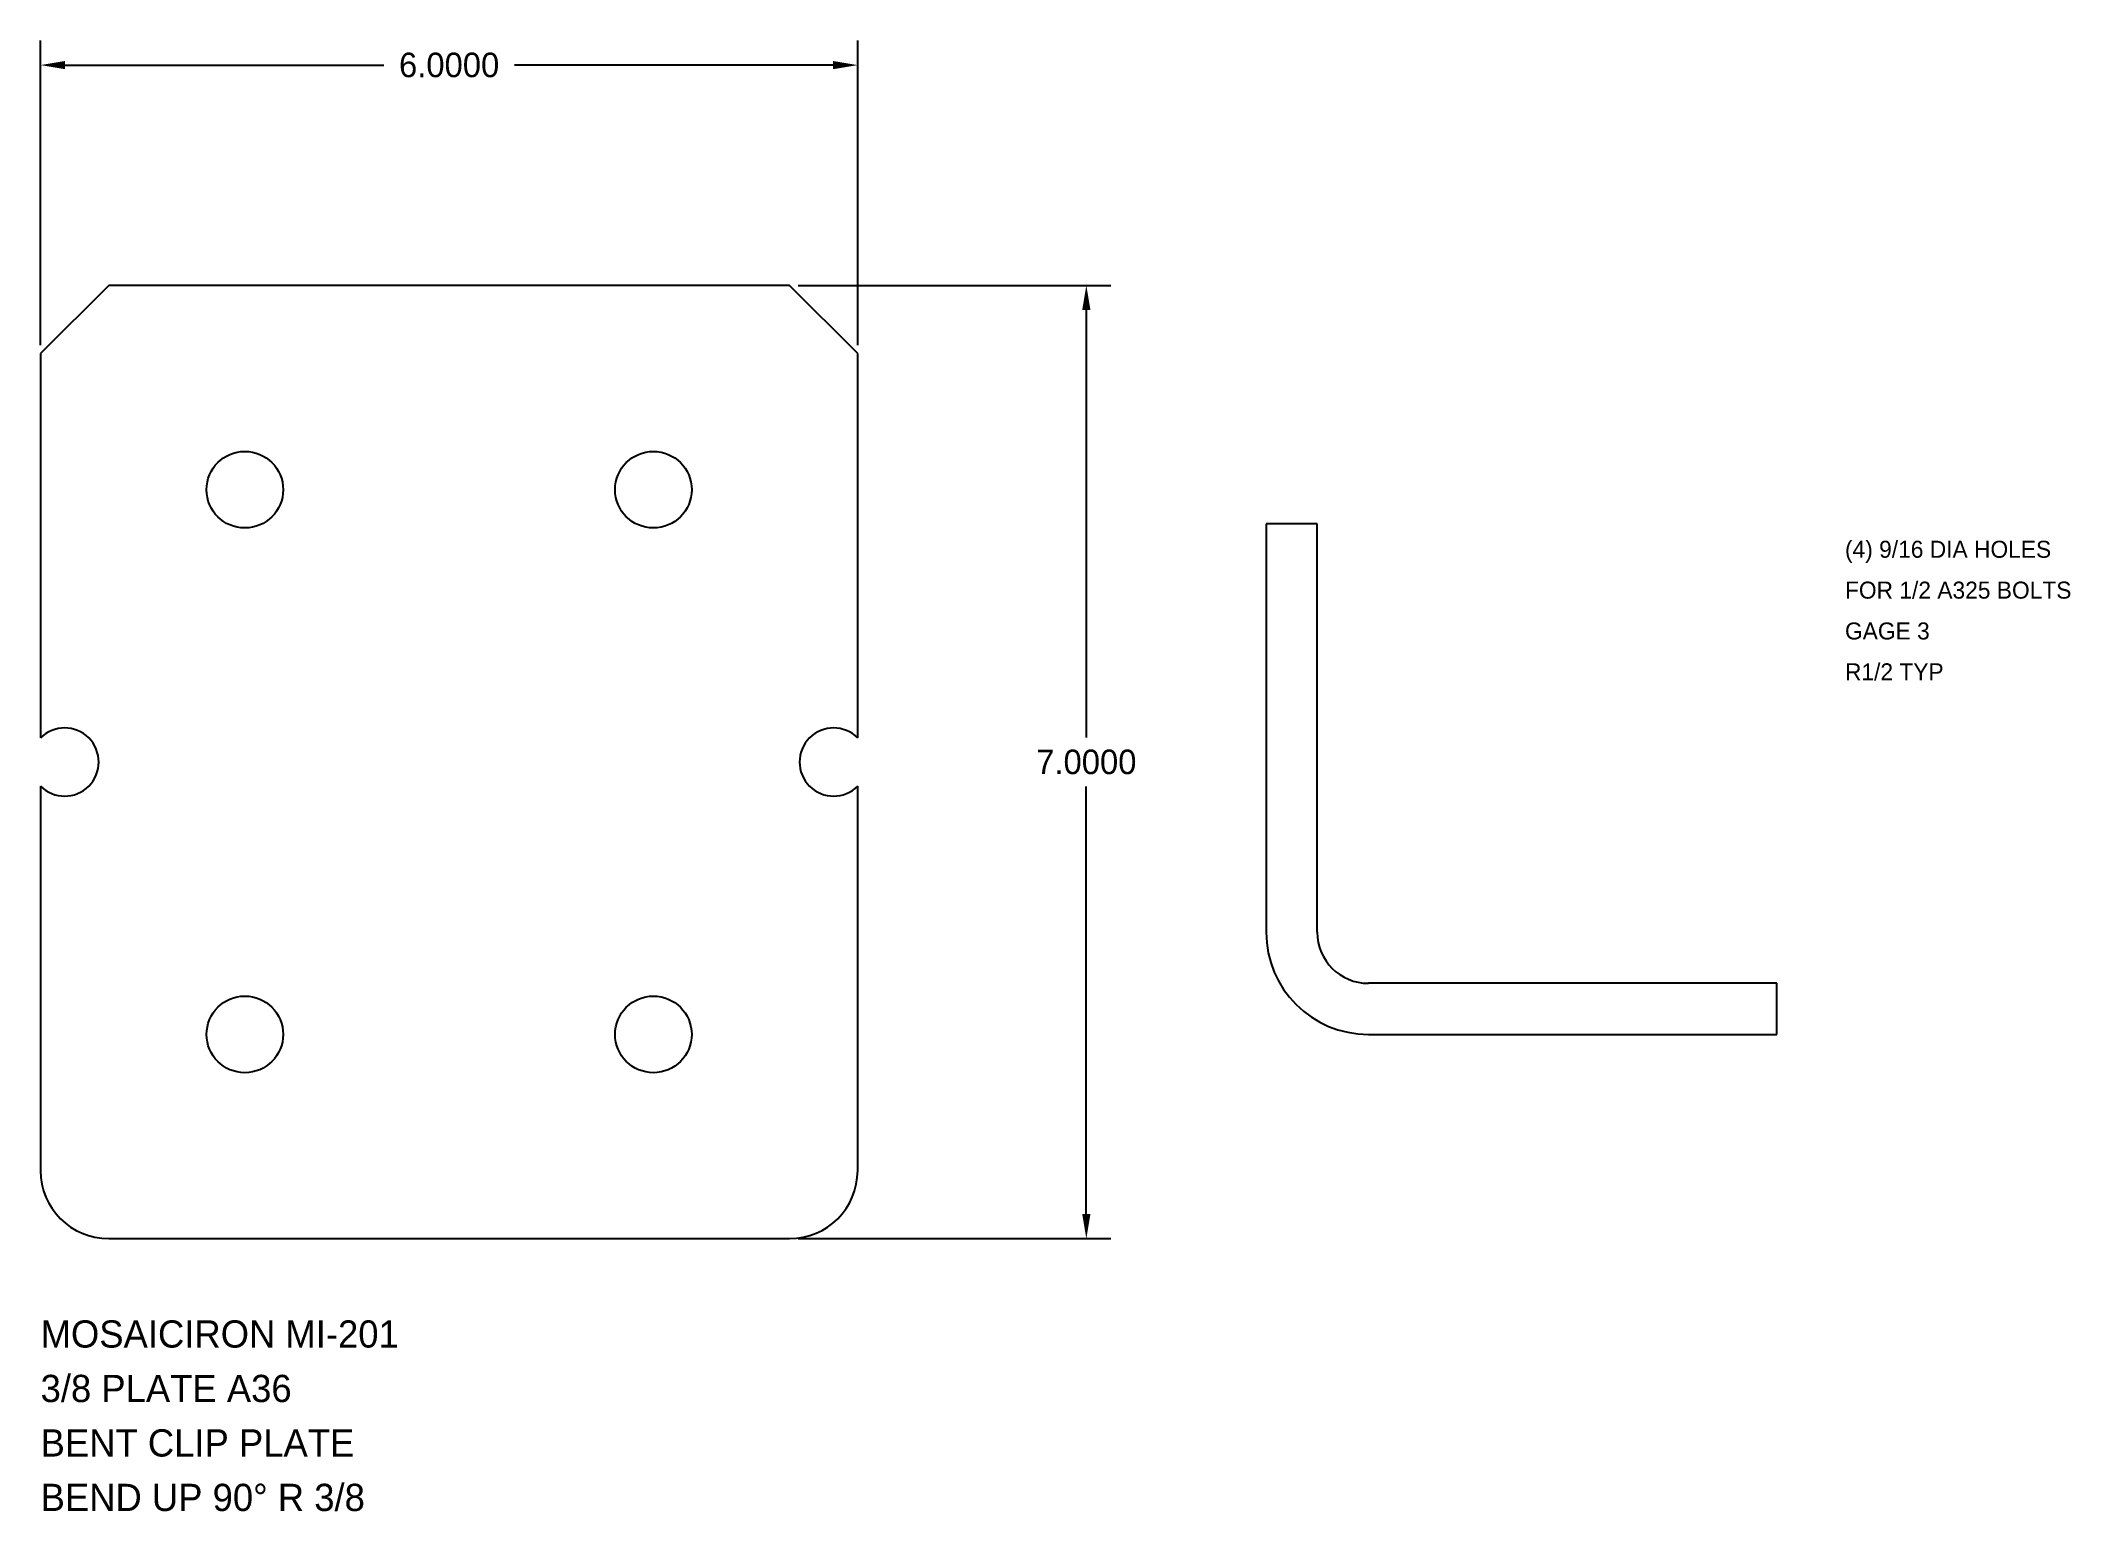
# Model space of a CAD drawing. Extents: x 120 to 134.9, y 34 to 44.8.
import ezdxf

# ---------------------------------------------------------------- set-up
doc = ezdxf.new("R2010")
doc.units = 0
doc.header["$MEASUREMENT"] = 0
doc.layers.get('0').update_dxf_attribs({"linetype": 'CONTINUOUS'})
doc.layers.get('Defpoints').update_dxf_attribs({"linetype": 'CONTINUOUS'})
doc.layers.add('DIMS', color=7, linetype='CONTINUOUS')
doc.dimstyles.get("Standard").update_dxf_attribs({"dimtxt": 0.18, "dimasz": 0.18, "dimexe": 0.18, "dimexo": 0.0625, "dimgap": 0.09, "dimtad": 0, "dimtih": 1, "dimtoh": 1, "dimdec": 4, "dimzin": 0, "dimdsep": 46, "dimtxsty": 'Standard', "dimcen": 0.09, "dimadec": 0, "dimazin": 0, "dimtfac": 1, "dimtdec": 4, "dimtofl": 0, "dimtmove": 0, "dimatfit": 3, "dimfxl": 1, "dimtolj": 1, "dimtzin": 0, "dimarcsym": 0})

# ---------------------------------------------------------------- blocks, each defined once
blk = doc.blocks.new('*D0')
at = {"color": 0, "linetype": 'Continuous', "lineweight": -2, "transparency": 16777216}
for p, q in [((120, 42.562), (120, 44.798)), ((126, 42.562), (126, 44.798)), ((120.18, 44.618), (122.52, 44.618)), ((125.82, 44.618), (123.48, 44.618))]:
    blk.add_line(p, q, dxfattribs=at)
at = {"color": 0, "linetype": 'Continuous', "transparency": 16777216}
for points in [[(120.18, 44.648), (120.18, 44.588), (120, 44.618)], [(125.82, 44.648), (125.82, 44.588), (126, 44.618)]]:
    blk.add_solid(points, dxfattribs=at)
at = {"layer": 'Defpoints', "color": 0, "linetype": 'Continuous', "transparency": 16777216}
for p in [(126, 44.618), (120, 42.5), (126, 42.5)]:
    blk.add_point(p, dxfattribs=at)
at = {"color": 0, "linetype": 'Continuous', "transparency": 16777216, "insert": (123, 44.618), "char_height": 0.18, "attachment_point": 5}
blk.add_mtext('\\A1;6.0000', dxfattribs=at)
blk = doc.blocks.new('*D1')
at = {"color": 0, "linetype": 'Continuous', "lineweight": -2, "transparency": 16777216}
for p, q in [((125.563, 43), (127.859, 43)), ((127.679, 42.82), (127.679, 39.68)), ((127.679, 36.18), (127.679, 39.32)), ((125.563, 36), (127.859, 36))]:
    blk.add_line(p, q, dxfattribs=at)
at = {"color": 0, "linetype": 'Continuous', "transparency": 16777216}
for points in [[(127.649, 42.82), (127.709, 42.82), (127.679, 43)], [(127.649, 36.18), (127.709, 36.18), (127.679, 36)]]:
    blk.add_solid(points, dxfattribs=at)
at = {"layer": 'Defpoints', "color": 0, "linetype": 'Continuous', "transparency": 16777216}
for p in [(125.5, 43), (125.5, 36), (127.679, 36)]:
    blk.add_point(p, dxfattribs=at)
at = {"color": 0, "linetype": 'Continuous', "transparency": 16777216, "insert": (127.679, 39.5), "char_height": 0.18, "attachment_point": 5}
blk.add_mtext('\\A1;7.0000', dxfattribs=at)

msp = doc.modelspace()

# ---------------------------------------------------------------- linework, layer by layer
for p, q in [((125.5, 43), (120.5, 43)), ((120, 42.5), (120, 39.67678)), ((126, 39.67678), (126, 42.5)), ((129.375, 41.25), (129, 41.25)), ((129, 41.25), (129, 38.25)), ((129.375, 38.25), (129.375, 41.25)), ((120, 39.32322), (120, 36.5)), ((126, 36.5), (126, 39.32322)), ((132.75, 37.875), (129.75, 37.875)), ((132.75, 37.5), (132.75, 37.875)), ((129.75, 37.5), (132.75, 37.5)), ((120.5, 36), (125.5, 36))]:
    msp.add_line(p, q)
for centre in [(121.5, 41.5), (124.5, 41.5), (121.5, 37.5), (124.5, 37.5)]:
    msp.add_circle(centre, 0.28125)
for centre, radius, start, end in [((120.17678, 39.5), 0.25, 225, 135), ((125.82322, 39.5), 0.25, 45, 315), ((129.75, 38.25), 0.75, 180, 270), ((129.75, 38.25), 0.375, 180, 270), ((120.5, 36.5), 0.5, 180, 270), ((125.5, 36.5), 0.5, 270, 0)]:
    msp.add_arc(centre, radius, start, end)
at = {"layer": 'DIMS'}
for p, q in [((120.5, 43), (120, 42.5)), ((126, 42.5), (125.5, 43))]:
    msp.add_line(p, q, dxfattribs=at)

# ---------------------------------------------------------------- texts
for s, p in [('MOSAICIRON MI-201', (120, 35.2)), ('3/8 PLATE A36', (120, 34.8)), ('BENT CLIP PLATE', (120, 34.4)), ('BEND UP 90° R 3/8', (120, 34))]:
    msp.add_text(s, height=0.2).set_placement(p)
for s, p in [('(4) 9/16 DIA HOLES', (133.25, 41)), ('FOR 1/2 A325 BOLTS', (133.25, 40.7)), ('GAGE 3', (133.25, 40.4)), ('R1/2 TYP', (133.25, 40.1))]:
    msp.add_text(s, height=0.125, dxfattribs=at).set_placement(p)

# ---------------------------------------------------------------- dimensions: what is measured, and where the dimension line sits
at = {"linetype": 'Continuous'}
dim = msp.add_linear_dim(base=(126, 44.61784), p1=(120, 42.5), p2=(126, 42.5), dimstyle='Standard', override={"dimtxsty": 'Standard'}, dxfattribs=at)
dim.commit()
dim.dimension.update_dxf_attribs({"geometry": '*D0', "text_midpoint": (123, 44.61784)})
dim = msp.add_linear_dim(base=(127.67892, 36), p1=(125.5, 43), p2=(125.5, 36), angle=90, dimstyle='Standard', override={"dimtxsty": 'Standard'}, dxfattribs=at)
dim.commit()
dim.dimension.update_dxf_attribs({"geometry": '*D1', "text_midpoint": (127.67892, 39.5)})

doc.saveas('drawing.dxf')
